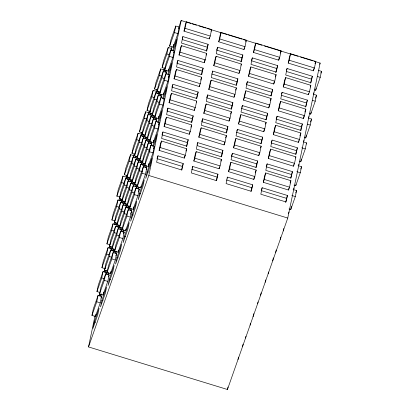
<?xml version="1.0" encoding="UTF-8"?>
<svg xmlns="http://www.w3.org/2000/svg" width="410" height="410" viewBox="0 0 410 410"><rect width="100%" height="100%" fill="white"/><g stroke="black" fill="none" stroke-linecap="round" stroke-linejoin="round"><path stroke-width="0.61" d="M91.963 315.408L93.321 308.914L98.113 295.282L101.588 296.348L100.23 302.846L95.438 316.474L91.963 315.408L96.755 301.781L98.113 295.282M99.84 292.453L96.944 291.566L98.303 285.068L103.094 271.44L106.569 272.507L106.2 274.275M105.401 268.786L101.926 267.72L103.284 261.226L108.076 247.594L111.551 248.66L111.182 250.433M109.803 244.765L106.907 243.878L108.266 237.38L113.057 223.752L116.532 224.818L116.163 226.586M114.785 220.918L111.889 220.032L113.247 213.538L118.039 199.911L121.514 200.972L121.14 202.745M119.766 197.077L116.87 196.19L118.229 189.692L123.02 176.064L126.495 177.13L126.121 178.898M96.944 291.566L101.736 277.934L103.094 271.44M101.926 267.72L106.718 254.092L108.076 247.594M106.907 243.878L111.699 230.251L113.057 223.752M111.889 220.032L116.681 206.404L118.039 199.911M116.87 196.19L121.662 182.563L123.02 176.064M99.502 293.975L100.86 287.482L105.652 273.854L109.127 274.915L107.768 281.414L102.977 295.041L99.502 293.975L104.294 280.348L105.652 273.854M107.379 271.02L104.483 270.134L105.841 263.635L110.633 250.008L114.103 251.074L113.734 252.847M112.355 247.179L109.465 246.292L110.823 239.794L115.615 226.166L119.084 227.232L118.715 229M117.337 223.332L114.446 222.445L115.799 215.952L120.596 202.32L124.066 203.386L123.697 205.159M122.318 199.491L119.428 198.604L120.781 192.105L125.578 178.478L129.047 179.544L128.678 181.312M127.3 175.644L124.409 174.757L125.762 168.264L130.559 154.631L134.029 155.697L133.66 157.471M287.784 218.002L227.447 389.5L88.519 346.932L95.043 315.685M99.225 295.687L99.876 292.561M104.186 271.938L104.965 268.186M109.147 248.188L109.926 244.442M114.108 224.444L114.887 220.693M119.069 200.695L119.981 196.318M94.305 321.896L92.947 328.395L97.739 314.767L99.097 308.269L94.305 321.896L95.463 322.255M95.438 316.474L95.93 314.111M104.483 270.134L109.275 256.506L110.633 250.008M109.465 246.292L114.257 232.66L115.615 226.166M114.446 222.445L119.238 208.818L120.596 202.32M119.428 198.604L124.22 184.971L125.578 178.478M124.409 174.757L129.201 161.13L130.559 154.631M107.036 272.547L108.394 266.049L113.186 252.422L116.66 253.488L115.302 259.981L110.51 273.613L107.036 272.547L111.833 258.92L113.186 252.422M114.913 249.587L112.017 248.701L113.375 242.207L118.167 228.58L121.642 229.641L121.273 231.414M119.894 225.746L116.999 224.859L118.357 218.361L123.149 204.733L126.623 205.799L126.254 207.573M125.455 202.079L121.98 201.018L123.338 194.519L128.13 180.892L131.605 181.953L131.236 183.726M130.436 178.237L126.962 177.171L128.32 170.673L133.112 157.045L136.586 158.111L136.217 159.885M134.839 154.216L131.943 153.33L133.301 146.831L138.093 133.204L141.568 134.27L141.199 136.038M101.839 300.468L100.486 306.962L105.278 293.334L106.636 286.841L101.839 300.468L102.997 300.822M102.977 295.041L103.592 292.089M112.017 248.701L116.814 235.073L118.167 228.58M116.999 224.859L121.796 211.232L123.149 204.733M121.98 201.018L126.777 187.385L128.13 180.892M126.962 177.171L131.753 163.544L133.112 157.045M131.943 153.33L136.735 139.697L138.093 133.204M114.574 251.115L115.933 244.621L120.724 230.994L124.199 232.055L122.841 238.553L118.049 252.181L114.574 251.115L119.366 237.487L120.724 230.994M123.031 228.334L119.556 227.273L120.914 220.775L125.706 207.147L129.181 208.213L128.812 209.981M127.433 204.313L124.537 203.427L125.896 196.933L130.688 183.306L134.162 184.367L133.793 186.14M132.415 180.472L129.519 179.585L130.877 173.087L135.669 159.459L139.144 160.525L138.77 162.298M137.396 156.625L134.5 155.738L135.859 149.245L140.65 135.618L144.125 136.679L143.751 138.452M142.378 132.784L139.482 131.897L140.84 125.398L145.632 111.771L149.107 112.837L148.733 114.61M109.378 279.036L108.02 285.534L112.811 271.907L114.17 265.408L109.378 279.036L110.536 279.389M110.51 273.613L111.002 271.251M119.556 227.273L124.348 213.646L125.706 207.147M124.537 203.427L129.329 189.799L130.688 183.306M129.519 179.585L134.311 165.958L135.669 159.459M134.5 155.738L139.292 142.111L140.65 135.618M139.482 131.897L144.274 118.27L145.632 111.771M122.113 229.687L123.471 223.189L128.263 209.561L131.733 210.627L130.38 217.121L125.583 230.748L122.113 229.687L126.905 216.06L128.263 209.561M129.985 206.727L127.095 205.84L128.453 199.347L133.245 185.72L136.714 186.781L136.345 188.554M134.967 182.886L132.076 181.999L133.429 175.5L138.226 161.873L141.696 162.939L141.327 164.707M139.948 159.039L137.058 158.152L138.411 151.659L143.208 138.032L146.677 139.092L146.309 140.866M144.93 135.197L142.039 134.311L143.392 127.812L148.189 114.185L151.659 115.251L151.29 117.024M150.49 111.53L147.021 110.464L148.374 103.971L153.171 90.343L156.64 91.404L156.272 93.178M116.917 257.608L115.558 264.101L120.35 250.474L121.708 243.976L116.917 257.608L118.075 257.962M118.049 252.181L118.418 250.407M127.095 205.84L131.887 192.213L133.245 185.72M132.076 181.999L136.868 168.372L138.226 161.873M137.058 158.152L141.85 144.525L143.208 138.032M142.039 134.311L146.831 120.683L148.189 114.185M147.021 110.464L151.813 96.837L153.171 90.343M129.647 208.254L131.005 201.761L135.797 188.128L139.272 189.195L137.914 195.693L133.122 209.32L129.647 208.254L134.444 194.627L135.797 188.128M137.524 185.299L134.629 184.413L135.987 177.914L140.779 164.287L144.253 165.353L143.884 167.121M143.085 161.632L139.61 160.566L140.968 154.073L145.76 140.44L149.235 141.506L148.866 143.28M148.066 137.786L144.592 136.725L145.95 130.226L150.742 116.599L154.216 117.665L153.847 119.433M152.469 113.765L149.573 112.878L150.931 106.385L155.723 92.757L159.198 93.818L158.829 95.591M157.45 89.923L154.555 89.037L155.913 82.538L160.705 68.911L164.179 69.977L163.81 71.745M124.45 236.175L123.092 242.674L127.889 229.041L129.247 222.548L124.45 236.175L125.609 236.529M125.583 230.748L125.957 228.98M134.629 184.413L139.426 170.78L140.779 164.287M139.61 160.566L144.407 146.939L145.76 140.44M144.592 136.725L149.383 123.097L150.742 116.599M149.573 112.878L154.365 99.251L155.723 92.757M154.555 89.037L159.346 75.409L160.705 68.911M137.186 186.827L138.544 180.328L143.336 166.701L146.811 167.762L145.453 174.26L140.661 187.888L137.186 186.827L141.978 173.194L143.336 166.701M145.063 163.867L142.167 162.98L143.526 156.482L148.317 142.854L151.792 143.92L151.418 145.693M150.045 140.025L147.149 139.139L148.507 132.64L153.299 119.013L156.774 120.079L156.4 121.847M155.026 116.179L152.13 115.292L153.489 108.799L158.28 95.166L161.755 96.232L161.381 98.005M160.008 92.337L157.112 91.45L158.47 84.952L163.262 71.325L166.737 72.391L166.363 74.159M164.989 68.49L162.093 67.604L163.452 61.11L168.243 47.478L171.718 48.544L171.344 50.317M131.989 214.743L130.631 221.241L135.423 207.614L136.781 201.115L131.989 214.743L133.148 215.101M133.122 209.32L133.614 206.958M142.167 162.98L146.959 149.353L148.317 142.854M147.149 139.139L151.941 125.506L153.299 119.013M152.13 115.292L156.922 101.665L158.28 95.166M157.112 91.45L161.904 77.823L163.262 71.325M162.093 67.604L166.885 53.976L168.243 47.478M144.725 165.394L146.083 158.895L150.875 145.268L154.345 146.334L152.991 152.827L148.195 166.46L144.725 165.394L149.517 151.767L150.875 145.268M149.706 141.547L151.059 135.054L155.856 121.427L159.326 122.487L157.973 128.986L153.176 142.613L149.706 141.547L154.498 127.92L155.856 121.427M154.688 117.706L156.041 111.207L160.838 97.58L164.308 98.646L162.954 105.139L158.157 118.772L154.688 117.706L159.48 104.078L160.838 97.58M159.669 93.864L161.022 87.366L165.819 73.738L169.289 74.799L167.931 81.298L163.139 94.925L159.669 93.864L164.461 80.232L165.819 73.738M164.646 70.018L166.004 63.524L170.801 49.892L174.27 50.958L172.912 57.456L168.12 71.084L164.646 70.018L169.443 56.39L170.801 49.892M169.627 46.176L170.985 39.678L175.777 26.05L179.252 27.116L177.894 33.61L173.102 47.237L169.627 46.176L174.424 32.544L175.777 26.05M139.528 193.315L138.17 199.808L142.962 186.181L144.32 179.688L139.528 193.315L140.681 193.669M140.661 187.888L141.03 186.114M147.062 171.882L145.704 178.381L150.501 164.753L151.854 158.255L147.062 171.882L148.22 172.236M148.195 166.46L148.815 163.503M153.176 142.613L153.673 140.251M158.157 118.772L158.655 116.409M163.139 94.925L163.508 93.152M168.12 71.084L168.489 69.311M173.102 47.237L173.722 44.285M88.519 346.932L148.815 175.485L181.189 20.5L190.983 23.498M157.968 155.805L156.615 162.304L181.861 170.037L183.219 163.544L157.968 155.805L157.168 158.091M159.106 150.383L160.459 143.884L161.463 141.03L186.714 148.763L185.356 155.262L184.351 158.116L159.106 150.383L160.11 147.523L161.463 141.03M162.949 131.964L161.596 138.457L186.842 146.196L188.2 139.697L162.949 131.964L162.15 134.249M164.087 126.536L165.44 120.043L166.445 117.183L191.695 124.922L190.337 131.415L189.333 134.275L164.087 126.536L165.092 123.682L166.445 117.183M167.931 108.117L166.578 114.615L191.824 122.354L193.182 115.856L167.931 108.117L167.126 110.408M169.069 102.695L170.422 96.196L171.426 93.342L196.677 101.075L195.319 107.574L194.314 110.428L169.069 102.695L170.073 99.835L171.426 93.342M174.045 78.848L175.403 72.355L176.408 69.495L201.659 77.234L200.3 83.727L199.296 86.587L174.045 78.848L175.055 75.993L176.408 69.495M177.894 60.434L176.536 66.927L201.787 74.666L203.145 68.168L177.894 60.434L176.889 63.289L202.14 71.027L201.397 74.569M179.026 55.007L180.385 48.508L181.389 45.653L206.64 53.387L205.282 59.886L204.277 62.74L179.026 55.007L180.031 52.147L181.389 45.653M182.875 36.587L181.517 43.086L206.768 50.819L208.126 44.326L182.875 36.587L182.276 38.304M184.008 31.16L185.366 24.667L186.371 21.807L211.621 29.546L210.263 36.039L209.259 38.899L184.008 31.16L185.012 28.305L186.371 21.807M181.471 169.945L183.219 163.544M186.33 146.693L188.2 139.697M191.434 122.257L193.182 115.856M196.416 98.41L198.163 92.014L172.912 84.275L171.554 90.774L196.805 98.508L198.163 92.014M206.256 51.317L208.126 44.326M184.351 158.116L184.843 155.754M189.333 134.275L189.702 132.502M194.314 110.428L194.683 108.66M199.296 86.587L199.665 84.814M204.277 62.74L204.892 59.788M209.259 38.899L209.505 37.715M192.7 166.45L191.347 172.948L216.593 180.682L217.951 174.183L192.7 166.45L192.1 168.161M193.838 161.022L195.191 154.529L196.2 151.669L221.446 159.408L220.088 165.901L219.083 168.761L193.838 161.022L194.842 158.168L196.2 151.669M197.681 142.603L196.328 149.102L221.574 156.84L222.932 150.342L197.681 142.603L197.082 144.32M198.819 137.181L200.172 130.682L201.177 127.828L226.428 135.561L225.07 142.06L224.065 144.914L198.819 137.181L199.824 134.321L201.177 127.828M202.663 118.762L201.31 125.26L226.556 132.994L227.914 126.5L202.663 118.762L201.863 121.047M203.801 113.334L205.154 106.841L206.158 103.981L231.409 111.72L230.051 118.213L229.046 121.073L203.801 113.334L204.805 110.48L206.158 103.981M207.644 94.92L206.291 101.413L231.537 109.152L232.895 102.654L207.644 94.92L206.84 97.206M208.782 89.493L210.135 82.994L211.14 80.14L236.391 87.873L235.032 94.372L234.028 97.226L208.782 89.493L209.787 86.633L211.14 80.14M212.626 71.073L211.268 77.572L236.519 85.306L237.877 78.812L212.626 71.073L212.226 72.216M213.759 65.646L215.117 59.153L216.121 56.293L241.372 64.032L240.014 70.525L239.009 73.385L213.759 65.646L214.768 62.791L216.121 56.293M217.607 47.232L216.249 53.725L241.5 61.464L242.858 54.966L217.607 47.232L216.603 50.087L241.854 57.825L240.988 61.956M218.74 41.805L220.098 35.306L221.103 32.451L246.354 40.185L244.995 46.684L243.991 49.538L218.74 41.805L219.745 38.945L221.103 32.451M216.203 180.584L217.951 174.183M221.185 156.743L222.932 150.342M226.166 132.896L227.914 126.5M231.148 109.055L232.895 102.654M236.129 85.213L237.877 78.812M219.083 168.761L219.452 166.988M224.065 144.914L224.557 142.552M229.046 121.073L229.538 118.71M234.028 97.226L234.52 94.864M239.009 73.385L239.378 71.612M243.991 49.538L244.36 47.77M227.437 177.094L226.079 183.588L251.325 191.326L252.683 184.828L227.437 177.094L227.032 178.237M228.57 171.667L229.928 165.168L230.933 162.314L256.178 170.047L254.82 176.546L253.816 179.401L228.57 171.667L229.574 168.807L230.933 162.314M232.414 153.248L231.061 159.746L256.306 167.48L257.664 160.986L232.414 153.248L231.409 156.107L256.66 163.841L255.917 167.388M233.551 147.82L234.904 141.327L235.914 138.467L261.16 146.206L259.802 152.699L258.797 155.559L233.551 147.82L234.556 144.966L235.914 138.467M237.395 129.406L236.042 135.9L261.288 143.638L262.646 137.14L237.395 129.406L236.796 131.118M238.533 123.979L239.886 117.48L240.89 114.626L266.141 122.359L264.783 128.858L263.779 131.712L238.533 123.979L239.537 121.119L240.89 114.626M242.377 105.56L241.024 112.058L266.269 119.792L267.627 113.298L242.377 105.56L241.777 107.276M243.514 100.132L244.867 93.639L245.872 90.779L271.123 98.518L269.765 105.011L268.76 107.871L243.514 100.132L244.519 97.278L245.872 90.779M247.358 81.718L246.005 88.212L271.251 95.95L272.609 89.452L247.358 81.718L246.553 84.004M248.491 76.291L249.849 69.792L250.853 66.938L276.104 74.671L274.746 81.17L273.742 84.029L248.491 76.291L249.5 73.431L250.853 66.938M252.34 57.871L250.981 64.37L276.232 72.104L277.59 65.61L252.34 57.871L251.535 60.157M253.472 52.449L254.83 45.951L255.835 43.091L281.086 50.83L279.728 57.328L278.723 60.183L253.472 52.449L254.482 49.59L255.835 43.091M250.935 191.229L252.683 184.828M260.898 143.541L262.646 137.14M265.88 119.699L267.627 113.298M270.861 95.853L272.609 89.452M275.72 72.601L277.59 65.61M253.816 179.401L254.308 177.038M258.797 155.559L259.417 152.607M263.779 131.712L264.394 128.761M268.76 107.871L269.375 104.919M273.742 84.029L274.234 81.667M278.723 60.183L279.215 57.82M262.169 187.734L260.811 194.232L286.057 201.966L287.415 195.473L262.169 187.734L261.365 190.02M263.302 182.306L264.66 175.813L265.665 172.953L290.91 180.692L289.552 187.185L288.548 190.045L263.302 182.306L264.306 179.452L265.665 172.953M267.151 163.892L265.793 170.386L291.038 178.124L292.397 171.626L267.151 163.892L266.346 166.178M268.284 158.465L269.642 151.966L270.646 149.112L295.892 156.845L294.534 163.344L293.529 166.199L268.284 158.465L269.288 155.605L270.646 149.112M273.265 134.618L274.618 128.125L275.628 125.265L300.873 133.004L299.515 139.497L298.511 142.357L273.265 134.618L274.269 131.764L275.628 125.265M277.109 116.204L275.756 122.698L301.002 130.436L302.36 123.938L277.109 116.204L276.104 119.059L301.355 126.798L300.612 130.339M278.246 110.777L279.599 104.278L280.604 101.424L305.855 109.157L304.497 115.656L303.492 118.516L278.246 110.777L279.251 107.917L280.604 101.424M282.09 92.358L280.737 98.856L305.983 106.59L307.341 100.096L282.09 92.358L281.491 94.074M283.228 86.935L284.581 80.437L285.585 77.577L310.836 85.316L309.478 91.814L308.474 94.669L283.228 86.935L284.232 84.076L285.585 77.577M287.072 68.516L285.719 75.01L310.964 82.748L312.323 76.25L287.072 68.516L286.472 70.228M288.204 63.089L289.562 56.595L290.567 53.736L315.818 61.474L314.46 67.968L313.455 70.827L288.204 63.089L289.214 60.234L290.567 53.736M227.447 389.5L227.97 386.999M238.01 359.519L238.517 357.11M242.561 346.583L243.063 344.18M245.549 338.086L245.928 336.282M250.1 325.156L250.474 323.352M253.088 316.658L253.713 313.65M257.634 303.723L258.013 301.919M260.622 295.226L261.124 292.822M265.173 282.29L265.675 279.886M268.16 273.793L268.54 271.989M272.712 260.862L273.337 257.854M285.544 202.463L287.415 195.473M290.649 178.027L292.397 171.626M295.63 154.186L297.378 147.784L272.127 140.046L270.774 146.544L296.02 154.278L297.378 147.784M305.47 107.087L307.341 100.096M310.452 83.24L312.323 76.25M288.548 190.045L288.917 188.272M293.529 166.199L293.898 164.43M298.511 142.357L298.88 140.584M303.492 118.516L304.107 115.558M308.474 94.669L308.72 93.49M313.455 70.827L313.947 68.465M275.699 252.365L276.202 249.957M280.245 239.43L280.747 237.026M283.233 230.933L283.735 228.529M313.998 61.192L320.123 63.068L287.743 218.053L148.815 175.485M289.035 208.972L290.772 209.505L291.402 206.496M294.016 185.125L295.753 185.658L296.005 184.454M299.577 161.458L300.735 161.817L301.237 159.408M304.558 137.616L305.716 137.97L306.219 135.566M309.54 113.77L310.698 114.129L311.072 112.325M314.521 89.928L315.68 90.282L316.054 88.478M290.772 209.505L295.323 196.569L296.579 190.558L293.104 189.492M295.753 185.658L300.299 172.728L301.56 166.711L298.085 165.65M300.735 161.817L305.281 148.881L306.542 142.87L303.646 141.983M305.716 137.97L310.262 125.04L311.518 119.023L308.627 118.136M310.698 114.129L315.244 101.193L316.499 95.181L313.609 94.295M315.68 90.282L320.225 77.352L321.481 71.335L318.59 70.448M125.993 177.458L126.839 175.044M133.634 155.723L134.27 153.914M141.276 133.993L141.916 132.179M148.707 112.863L149.342 111.054M156.138 91.732L156.989 89.318M163.78 70.002L164.63 67.588M171.211 48.872L172.062 46.458M178.857 27.142L181.189 20.5M126.075 178.314L126.495 177.13M133.404 157.476L134.029 155.697M141.153 135.454L141.568 134.27M148.686 114.021L149.107 112.837M156.015 93.183L156.64 91.404M163.764 71.161L164.179 69.977M171.093 50.322L171.718 48.544M178.627 28.89L179.252 27.116M119.833 200.9L120.668 198.532M127.372 179.472L128.207 177.099M134.91 158.04L135.536 156.261M142.444 136.607L143.28 134.239M149.983 115.179L150.818 112.806M157.522 93.746L158.352 91.379M165.056 72.319L165.891 69.946M172.595 50.886L176.761 39.037L175.403 45.53L173.527 50.866M120.771 200.879L121.396 199.101M128.099 180.041L128.935 177.673M135.843 158.019L136.468 156.241M143.382 136.586L144.007 134.808M150.916 115.159L151.541 113.38M158.455 93.726L159.29 91.358M165.994 72.293L166.619 70.52M121.093 202.156L121.514 200.972M128.632 180.728L129.047 179.544M143.705 137.868L144.125 136.679M151.034 117.029L151.659 115.251M158.783 95.002L159.198 93.818M166.316 73.575L166.737 72.391M173.645 52.736L174.27 50.958M114.851 224.747L115.687 222.374M122.39 203.314L123.225 200.946M129.929 181.886L130.759 179.513M137.463 160.453L138.298 158.081M145.002 139.021L145.837 136.653M152.54 117.593L153.371 115.22M160.074 96.16L160.7 94.382M167.823 74.138L171.78 62.879L170.422 69.377L168.546 74.707M115.789 224.726L116.414 222.948M123.328 203.293L123.953 201.515M130.862 181.861L131.697 179.493M138.401 160.433L139.026 158.655M145.939 139L146.565 137.222M153.473 117.573L154.099 115.794M161.012 96.14L161.637 94.361M123.651 204.57L124.066 203.386M130.98 183.731L131.605 181.953M138.724 161.709L139.144 160.525M146.262 140.276L146.677 139.092M153.591 119.443L154.216 117.665M161.335 97.416L161.755 96.232M168.249 77.767L169.289 74.799M110.08 247.999L110.705 246.22M117.409 227.16L118.244 224.788M124.947 205.728L125.778 203.36M132.481 184.295L133.107 182.522M140.23 162.273L140.855 160.494M147.559 141.435L148.389 139.067M155.093 120.007L155.928 117.634M162.632 98.574L166.798 86.725L165.44 93.219L163.57 98.554M110.808 248.568L111.433 246.789M118.346 227.135L118.972 225.362M125.675 206.297L126.505 203.929M133.419 184.274L134.044 182.496M140.958 162.847L141.583 161.068M148.492 141.414L149.117 139.636M156.031 119.981L156.866 117.614M110.925 250.438L111.551 248.66M118.669 228.416L119.084 227.232M125.998 207.578L126.623 205.799M141.281 164.123L141.696 162.939M148.61 143.285L149.235 141.506M156.353 121.263L156.774 120.079M163.892 99.83L164.308 98.646M104.893 272.435L105.519 270.656M112.427 251.002L113.262 248.634M119.966 229.569L120.801 227.201M127.505 208.142L128.335 205.769M135.039 186.709L135.874 184.341M142.577 165.281L143.408 162.908M150.111 143.849L150.947 141.481M157.65 122.416L161.817 110.567L160.464 117.065L158.588 122.395M105.826 272.409L106.451 270.636M113.365 250.981L113.99 249.203M120.899 229.549L121.524 227.77M128.438 208.121L129.273 205.748M135.976 186.688L136.602 184.91M143.51 165.256L144.135 163.482M151.049 143.828L151.674 142.05M105.944 274.28L106.569 272.507M113.688 252.258L114.103 251.074M121.227 230.83L121.642 229.641M128.555 209.992L129.181 208.213M136.299 187.964L136.714 186.781M143.628 167.126L144.253 165.353M151.167 145.699L151.792 143.92M158.496 124.86L159.326 122.487M172.712 84.849L171.908 87.135L197.159 94.869M99.912 296.276L100.742 293.909M107.656 274.254L108.281 272.476M114.984 253.416L115.82 251.043M122.523 231.983L123.354 229.615M130.057 210.555L130.682 208.777M137.806 188.533L138.431 186.755M145.135 167.695L145.965 165.322M152.669 146.262L156.835 134.413L155.482 140.907L153.607 146.242M100.845 296.256L101.68 293.883M108.383 274.823L109.009 273.045M115.917 253.395L116.542 251.617M123.246 232.557L124.081 230.184M130.995 210.535L131.62 208.757M138.529 189.102L139.154 187.324M146.068 167.669L146.693 165.891M100.962 298.126L101.588 296.348M108.501 276.694L109.127 274.915M115.83 255.855L116.66 253.488M123.574 233.833L124.199 232.055M130.488 214.179L131.733 210.627M138.436 191.567L139.272 189.195M146.185 169.54L146.811 167.762M153.514 148.702L154.345 146.334M211.017 31.257L211.621 29.546M206.035 55.104L206.64 53.387M202.14 71.027L203.145 68.168M200.654 80.088L201.659 77.234M196.272 102.218L196.677 101.075M190.891 127.208L191.695 124.922M185.909 151.049L186.714 148.763M245.749 41.902L246.354 40.185M241.854 57.825L242.858 54.966M240.967 65.175L241.372 64.032M235.586 90.159L236.391 87.873M230.604 114.006L231.409 111.72M225.623 137.847L226.428 135.561M220.841 161.12L221.446 159.408M280.281 53.115L281.086 50.83M275.3 76.957L276.104 74.671M270.318 100.804L271.123 98.518M265.536 124.076L266.141 122.359M260.555 147.918L261.16 146.206M256.66 163.841L257.664 160.986M255.174 172.907L256.178 170.047M271.927 140.62L271.123 142.905L296.374 150.639M315.013 63.76L315.818 61.474M310.232 87.033L310.836 85.316M319.697 64.278L320.123 63.068M304.85 112.017L305.855 109.157M301.355 126.798L302.36 123.938M313.532 93.941L313.947 92.768M320.861 73.098L321.481 71.335M299.869 135.859L300.873 133.004M308.551 117.788L308.966 116.609M315.469 98.118L316.499 95.181M295.492 157.988L295.892 156.845M303.569 141.629L303.984 140.456M310.488 121.965L311.518 119.023M290.106 182.978L290.91 180.692M298.588 165.476L299.003 164.297M306.127 144.043L306.542 142.87M293.401 189.907L294.021 188.144M300.73 169.063L301.56 166.711M288.42 213.748L289.04 211.985M295.748 192.91L296.579 190.558M192.208 23.877L196.492 25.189M198.942 25.938L205.671 28.003M206.896 28.377L227.094 34.563M228.319 34.942L241.782 39.068M243.007 39.442L261.98 45.254M264.424 46.002L298.09 56.319M300.535 57.067L312.779 60.818M185.012 28.305L210.263 36.039M219.745 38.945L244.995 46.684M254.482 49.59L279.728 57.328M289.214 60.234L314.46 67.968M174.424 32.544L177.894 33.61M317.335 76.465L320.225 77.352M182.47 39.632L207.122 47.181M251.335 60.731L276.586 68.465M286.672 71.555L311.318 79.109M180.031 52.147L205.282 59.886M214.768 62.791L240.014 70.525M249.5 73.431L274.746 81.17M284.232 84.076L309.478 91.814M166.885 53.976L169.202 54.684M169.443 56.39L172.912 57.456M312.353 100.306L315.244 101.193M211.621 73.933L236.872 81.667M246.354 84.573L271.604 92.311M281.69 95.402L306.337 102.951M175.055 75.993L200.3 83.727M209.787 86.633L235.032 94.372M244.519 97.278L269.765 105.011M279.251 107.917L304.497 115.656M159.346 75.409L161.663 76.117M161.904 77.823L164.22 78.53M164.461 80.232L167.931 81.298M307.372 124.153L310.262 125.04M206.64 97.775L231.891 105.513M241.372 108.419L266.623 116.153M170.073 99.835L195.319 107.574M204.805 110.48L230.051 118.213M239.537 121.119L264.783 128.858M274.269 131.764L299.515 139.497M151.813 96.837L154.129 97.549M154.365 99.251L156.681 99.963M156.922 101.665L159.239 102.372M159.48 104.078L162.954 105.139M301.811 147.815L305.281 148.881M166.926 110.977L192.177 118.715M201.659 121.621L226.909 129.355M236.391 132.261L261.641 140M165.092 123.682L190.337 131.415M199.824 134.321L225.07 142.06M234.556 144.966L259.802 152.699M269.288 155.605L294.534 163.344M144.274 118.27L147.169 119.156M146.831 120.683L149.727 121.57M149.383 123.097L151.7 123.805M151.941 125.506L154.257 126.218M154.498 127.92L157.973 128.986M296.83 171.662L300.299 172.728M161.945 134.818L187.196 142.557M197.282 145.647L221.928 153.202M266.141 166.747L291.392 174.486M136.735 139.697L139.051 140.41M160.11 147.523L185.356 155.262M194.842 158.168L220.088 165.901M229.574 168.807L254.82 176.546M264.306 179.452L289.552 187.185M139.292 142.111L141.609 142.823M141.85 144.525L144.745 145.412M144.407 146.939L146.718 147.646M146.959 149.353L149.276 150.06M149.517 151.767L152.991 152.827M291.848 195.503L295.323 196.569M156.963 158.665L182.214 166.398M191.695 169.304L216.946 177.043M226.428 179.949L251.678 187.688M261.16 190.594L286.411 198.327M129.201 161.13L132.097 162.017M131.753 163.544L134.07 164.251M134.311 165.958L136.627 166.665M136.868 168.372L139.185 169.079M139.426 170.78L142.316 171.672M141.978 173.194L145.453 174.26M121.662 182.563L123.979 183.27M124.22 184.971L127.115 185.863M126.777 187.385L129.088 188.098M129.329 189.799L131.646 190.512M131.887 192.213L134.203 192.925M134.444 194.627L137.914 195.693M116.681 206.404L118.997 207.117M119.238 208.818L121.555 209.525M121.796 211.232L124.686 212.119M124.348 213.646L126.664 214.353M126.905 216.06L130.38 217.121M111.699 230.251L114.016 230.958M114.257 232.66L116.573 233.372M116.814 235.073L119.705 235.96M119.366 237.487L122.841 238.553M106.718 254.092L109.034 254.8M109.275 256.506L111.592 257.213M111.833 258.92L115.302 259.981M101.736 277.934L104.632 278.826M104.294 280.348L107.768 281.414M96.755 301.781L100.23 302.846"/></g></svg>
